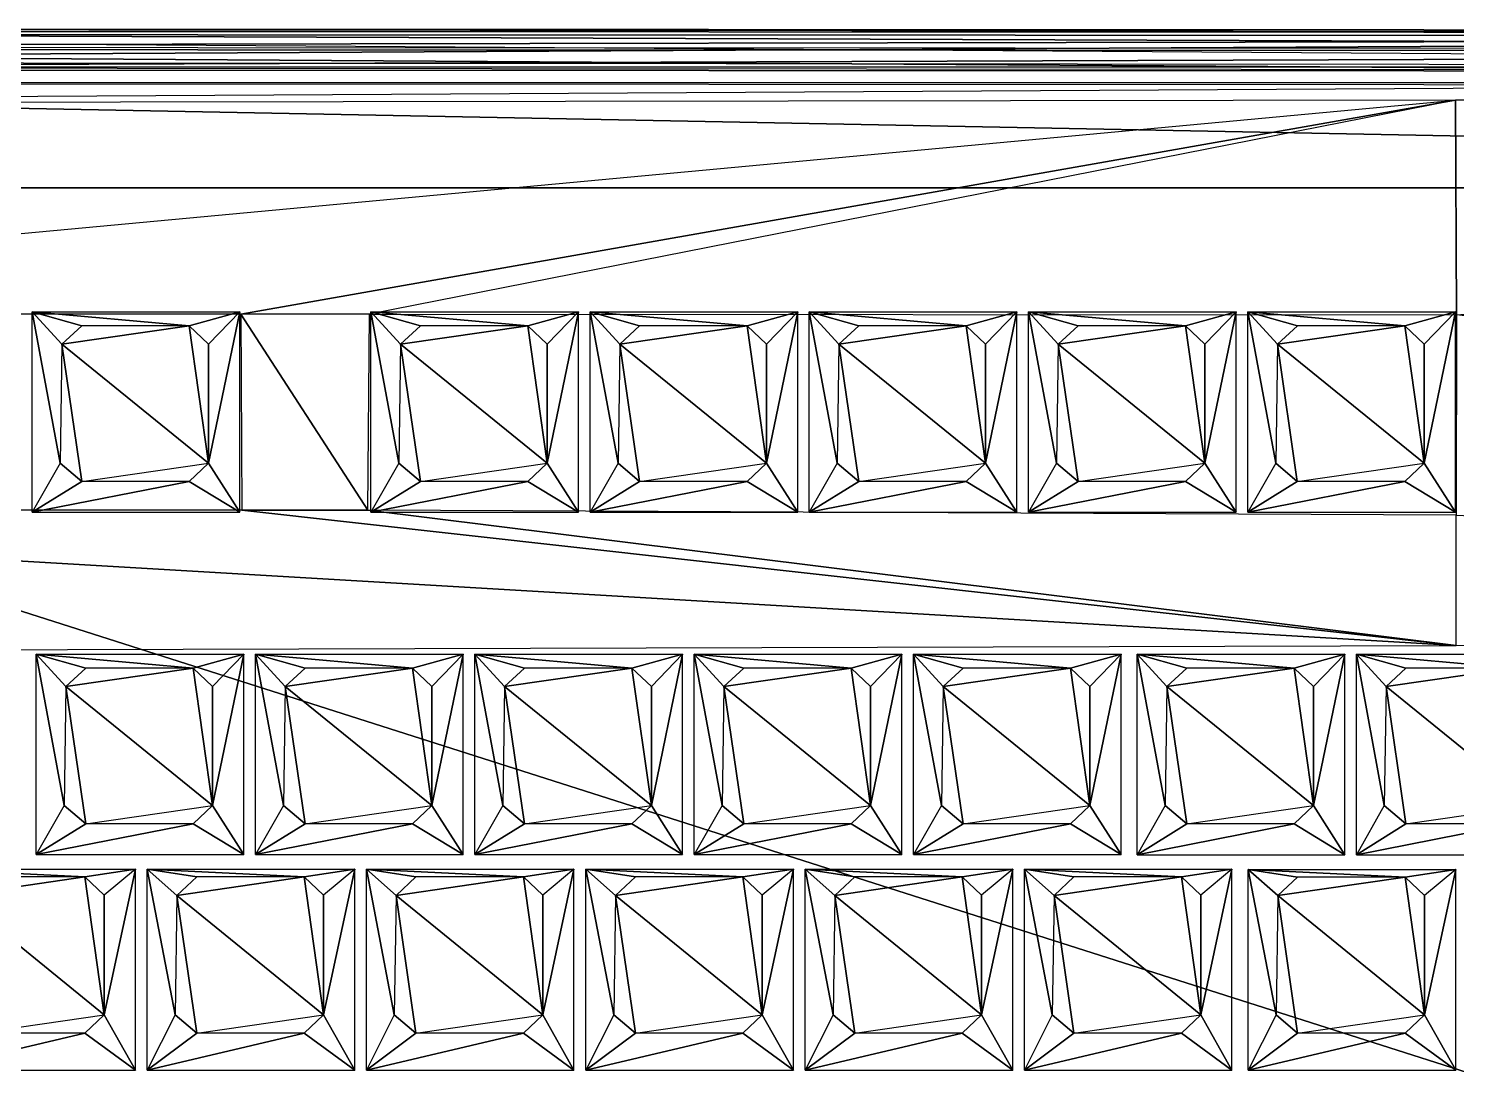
# Model space of a CAD drawing. Header units: metres. Extents: x -32 to 229, y -58 to 33.
# Drawn here: x 35.3 to 100.3, y -15.3 to 32.6 of the extents above; entities that cross this region are included whole.
import ezdxf

# ---------------------------------------------------------------- set-up
doc = ezdxf.new("R2010")
doc.units = ezdxf.units.M

msp = doc.modelspace()

# ---------------------------------------------------------------- linework, layer by layer
at = {"color": 4, "linetype": 'CONTINUOUS'}
for points in [[(229.02, 32.4654, 1.96646), (-31.4598, 32.5803, 1.98262), (-28.9315, 31.0822, 1.77477)], [(-31.4598, 32.5803, 1.98262), (-31.4598, 32.4758, 0.21631), (229.02, 32.3609, 0.20015)], [(229.02, 32.4654, 1.96646), (-31.4598, 32.5803, 1.98262), (229.02, 32.3609, 0.20015)], [(-31.4598, 32.4758, 0.21631), (-31.4598, 31.6458, -1.16908), (229.02, 31.5309, -1.18523)], [(229.02, 32.3609, 0.20015), (-31.4598, 32.4758, 0.21631), (229.02, 31.5309, -1.18523)], [(-31.4598, 31.7351, 4.75323), (-31.4598, 32.3282, 3.16015), (229.02, 32.2132, 3.144)], [(-28.9315, 30.8302, 2.95215), (-31.4598, 32.3282, 3.16015), (226.938, 30.5942, 2.936)], [(229.02, 32.2132, 3.144), (-31.4598, 32.3282, 3.16015), (226.938, 30.5942, 2.936)], [(229.02, 31.6202, 4.73708), (-31.4598, 31.7351, 4.75323), (229.02, 32.2132, 3.144)], [(229.02, 32.4654, 1.96646), (-28.9315, 31.0822, 1.77477), (226.938, 30.8462, 1.75862)], [(229.02, 31.6202, 4.73708), (-31.4598, 31.7351, 4.75323), (-31.4598, 30.7114, 5.72292)], [(-31.4598, 31.6458, -1.16908), (-31.4598, 30.0905, -2.13877), (229.02, 29.9755, -2.15492)], [(229.02, 31.5309, -1.18523), (-31.4598, 31.6458, -1.16908), (229.02, 29.9755, -2.15492)], [(229.02, 31.6202, 4.73708), (-31.4598, 30.7114, 5.72292), (229.02, 30.5965, 5.70677)], [(229.02, 30.5965, 5.70677), (-31.4598, 30.7114, 5.72292), (-31.4597, 29.1252, 6.48477)], [(229.02, 30.5965, 5.70677), (100.225, 29.3271, 6.47662), (-31.4597, 29.1252, 6.48477)], [(-28.9315, 30.8302, 2.95215), (-28.9315, 31.0822, 1.77477), (226.938, 30.8462, 1.75862)], [(226.938, 30.5942, 2.936), (-28.9315, 30.8302, 2.95215), (226.938, 30.8462, 1.75862)], [(229.021, 29.426, 6.46862), (229.02, 30.5965, 5.70677), (100.225, 29.3271, 6.47662)], [(223.066, 30.1072, -1.95338), (-25.4689, 30.1072, -1.95338), (223.066, 25.3257, -11.8111)], [(223.066, 25.3257, -11.8111), (-25.4689, 30.1072, -1.95338), (-25.4689, 25.3257, -11.8111)], [(100.225, 29.3271, 6.47662), (-31.4597, 29.1252, 6.48477), (-4.58508, 19.5854, 5.57077)], [(100.225, 29.3271, 6.47662), (44.9371, 19.5854, 5.57077), (-4.58508, 19.5854, 5.57077)], [(100.225, 29.3271, 6.47662), (50.7946, 19.5854, 5.57077), (44.9371, 19.5854, 5.57077)], [(100.225, 29.3271, 6.47662), (50.7946, 19.5854, 5.57077), (100.281, 19.5485, 5.404)], [(229.021, 29.426, 6.46862), (100.225, 29.3271, 6.47662), (100.281, 19.5485, 5.404)], [(223.066, 25.3257, -11.8111), (-25.4689, 25.3257, -11.8111), (223.066, -53.9355, -11.8111)], [(223.066, -53.9355, -11.8111), (-25.4689, 25.3257, -11.8111), (-25.4689, -53.9355, -11.8111)], [(35.4403, 19.6862, 4.05169), (36.7114, 12.8022, 7.63523), (35.4403, 10.5665, 3.41431)], [(44.892, 19.6862, 4.05169), (42.5866, 19.0558, 8.07246), (35.4403, 19.6862, 4.05169)], [(36.7906, 18.2203, 8.014), (36.7114, 12.8022, 7.63523), (35.4403, 19.6862, 4.05169)], [(42.5866, 19.0558, 8.07246), (37.6966, 19.0558, 8.07246), (35.4403, 19.6862, 4.05169)], [(42.5866, 19.0558, 8.07246), (36.7906, 18.2203, 8.014), (35.4403, 19.6862, 4.05169)], [(37.6966, 19.0558, 8.07246), (36.7906, 18.2203, 8.014), (35.4403, 19.6862, 4.05169)], [(42.5866, 19.0558, 8.07246), (43.468, 12.8022, 7.63523), (44.892, 19.6862, 4.05169)], [(43.468, 18.2222, 8.01415), (42.5866, 19.0558, 8.07246), (44.892, 19.6862, 4.05169)], [(44.892, 19.6862, 4.05169), (43.468, 12.8022, 7.63523), (44.892, 10.5665, 3.41431)], [(43.468, 18.2222, 8.01415), (43.468, 12.8022, 7.63523), (44.892, 19.6862, 4.05169)], [(50.7946, 19.5854, 5.57077), (44.9371, 19.5854, 5.57077), (50.7146, 10.6702, 4.40415)], [(50.7146, 10.6702, 4.40415), (44.9371, 19.5854, 5.57077), (44.9792, 10.6702, 4.40415)], [(50.8525, 19.6862, 4.05169), (52.1235, 12.8022, 7.63523), (50.8525, 10.5665, 3.41431)], [(60.3042, 19.6862, 4.05169), (57.9988, 19.0558, 8.07246), (50.8525, 19.6862, 4.05169)], [(52.2028, 18.2203, 8.014), (52.1235, 12.8022, 7.63523), (50.8525, 19.6862, 4.05169)], [(57.9988, 19.0558, 8.07246), (53.1088, 19.0558, 8.07246), (50.8525, 19.6862, 4.05169)], [(57.9988, 19.0558, 8.07246), (52.2028, 18.2203, 8.014), (50.8525, 19.6862, 4.05169)], [(53.1088, 19.0558, 8.07246), (52.2028, 18.2203, 8.014), (50.8525, 19.6862, 4.05169)], [(57.9988, 19.0558, 8.07246), (58.8802, 12.8022, 7.63523), (60.3042, 19.6862, 4.05169)], [(58.8802, 18.2222, 8.01415), (57.9988, 19.0558, 8.07246), (60.3042, 19.6862, 4.05169)], [(60.3042, 19.6862, 4.05169), (58.8802, 12.8022, 7.63523), (60.3042, 10.5665, 3.41431)], [(58.8802, 18.2222, 8.01415), (58.8802, 12.8022, 7.63523), (60.3042, 19.6862, 4.05169)], [(60.8322, 19.6862, 4.05169), (62.1032, 12.8022, 7.63523), (60.8322, 10.5665, 3.41431)], [(70.2838, 19.6862, 4.05169), (67.9785, 19.0558, 8.07246), (60.8322, 19.6862, 4.05169)], [(62.1825, 18.2203, 8.014), (62.1032, 12.8022, 7.63523), (60.8322, 19.6862, 4.05169)], [(67.9785, 19.0558, 8.07246), (63.0885, 19.0558, 8.07246), (60.8322, 19.6862, 4.05169)], [(67.9785, 19.0558, 8.07246), (62.1825, 18.2203, 8.014), (60.8322, 19.6862, 4.05169)], [(63.0885, 19.0558, 8.07246), (62.1825, 18.2203, 8.014), (60.8322, 19.6862, 4.05169)], [(67.9785, 19.0558, 8.07246), (68.8598, 12.8022, 7.63523), (70.2838, 19.6862, 4.05169)], [(68.8598, 18.2222, 8.01415), (67.9785, 19.0558, 8.07246), (70.2838, 19.6862, 4.05169)], [(70.2838, 19.6862, 4.05169), (68.8598, 12.8022, 7.63523), (70.2838, 10.5665, 3.41431)], [(68.8598, 18.2222, 8.01415), (68.8598, 12.8022, 7.63523), (70.2838, 19.6862, 4.05169)], [(73.0683, 19.0558, 8.07246), (72.1623, 18.2203, 8.014), (70.812, 19.6862, 4.05169)], [(77.9583, 19.0558, 8.07246), (72.1623, 18.2203, 8.014), (70.812, 19.6862, 4.05169)], [(72.1623, 18.2203, 8.014), (72.0831, 12.8022, 7.63523), (70.812, 19.6862, 4.05169)], [(77.9583, 19.0558, 8.07246), (73.0683, 19.0558, 8.07246), (70.812, 19.6862, 4.05169)], [(80.2637, 19.6862, 4.05169), (77.9583, 19.0558, 8.07246), (70.812, 19.6862, 4.05169)], [(70.812, 19.6862, 4.05169), (72.0831, 12.8022, 7.63523), (70.812, 10.5665, 3.41431)], [(78.8397, 18.2222, 8.01415), (77.9583, 19.0558, 8.07246), (80.2637, 19.6862, 4.05169)], [(77.9583, 19.0558, 8.07246), (78.8397, 12.8022, 7.63523), (80.2637, 19.6862, 4.05169)], [(78.8397, 18.2222, 8.01415), (78.8397, 12.8022, 7.63523), (80.2637, 19.6862, 4.05169)], [(80.2637, 19.6862, 4.05169), (78.8397, 12.8022, 7.63523), (80.2637, 10.5665, 3.41431)], [(80.792, 19.6862, 4.05169), (82.0631, 12.8022, 7.63523), (80.792, 10.5665, 3.41431)], [(90.2437, 19.6862, 4.05169), (87.9383, 19.0558, 8.07246), (80.792, 19.6862, 4.05169)], [(82.1423, 18.2203, 8.014), (82.0631, 12.8022, 7.63523), (80.792, 19.6862, 4.05169)], [(87.9383, 19.0558, 8.07246), (83.0483, 19.0558, 8.07246), (80.792, 19.6862, 4.05169)], [(87.9383, 19.0558, 8.07246), (82.1423, 18.2203, 8.014), (80.792, 19.6862, 4.05169)], [(83.0483, 19.0558, 8.07246), (82.1423, 18.2203, 8.014), (80.792, 19.6862, 4.05169)], [(87.9383, 19.0558, 8.07246), (88.8197, 12.8022, 7.63523), (90.2437, 19.6862, 4.05169)], [(88.8197, 18.2222, 8.01415), (87.9383, 19.0558, 8.07246), (90.2437, 19.6862, 4.05169)], [(90.2437, 19.6862, 4.05169), (88.8197, 12.8022, 7.63523), (90.2437, 10.5665, 3.41431)], [(88.8197, 18.2222, 8.01415), (88.8197, 12.8022, 7.63523), (90.2437, 19.6862, 4.05169)], [(93.028, 19.0558, 8.07246), (92.122, 18.2203, 8.014), (90.7717, 19.6862, 4.05169)], [(97.918, 19.0558, 8.07246), (92.122, 18.2203, 8.014), (90.7717, 19.6862, 4.05169)], [(92.122, 18.2203, 8.014), (92.0428, 12.8022, 7.63523), (90.7717, 19.6862, 4.05169)], [(97.918, 19.0558, 8.07246), (93.028, 19.0558, 8.07246), (90.7717, 19.6862, 4.05169)], [(100.223, 19.6862, 4.05169), (97.918, 19.0558, 8.07246), (90.7717, 19.6862, 4.05169)], [(90.7717, 19.6862, 4.05169), (92.0428, 12.8022, 7.63523), (90.7717, 10.5665, 3.41431)], [(98.7994, 18.2222, 8.01415), (97.918, 19.0558, 8.07246), (100.223, 19.6862, 4.05169)], [(97.918, 19.0558, 8.07246), (98.7994, 12.8022, 7.63523), (100.223, 19.6862, 4.05169)], [(98.7994, 18.2222, 8.01415), (98.7994, 12.8022, 7.63523), (100.223, 19.6862, 4.05169)], [(100.223, 19.6862, 4.05169), (98.7994, 12.8022, 7.63523), (100.223, 10.5665, 3.41431)], [(100.281, 19.5485, 5.404), (100.26, 10.4297, 4.89123), (229.026, 4.45523, 3.95677)], [(42.5866, 19.0558, 8.07246), (36.7906, 18.2203, 8.014), (43.468, 12.8022, 7.63523)], [(42.5866, 19.0558, 8.07246), (37.6966, 19.0558, 8.07246), (36.7906, 18.2203, 8.014)], [(43.468, 18.2222, 8.01415), (42.5866, 19.0558, 8.07246), (43.468, 12.8022, 7.63523)], [(57.9988, 19.0558, 8.07246), (52.2028, 18.2203, 8.014), (58.8802, 12.8022, 7.63523)], [(57.9988, 19.0558, 8.07246), (53.1088, 19.0558, 8.07246), (52.2028, 18.2203, 8.014)], [(58.8802, 18.2222, 8.01415), (57.9988, 19.0558, 8.07246), (58.8802, 12.8022, 7.63523)], [(67.9785, 19.0558, 8.07246), (62.1825, 18.2203, 8.014), (68.8598, 12.8022, 7.63523)], [(67.9785, 19.0558, 8.07246), (63.0885, 19.0558, 8.07246), (62.1825, 18.2203, 8.014)], [(68.8598, 18.2222, 8.01415), (67.9785, 19.0558, 8.07246), (68.8598, 12.8022, 7.63523)], [(77.9583, 19.0558, 8.07246), (73.0683, 19.0558, 8.07246), (72.1623, 18.2203, 8.014)], [(77.9583, 19.0558, 8.07246), (72.1623, 18.2203, 8.014), (78.8397, 12.8022, 7.63523)], [(78.8397, 18.2222, 8.01415), (77.9583, 19.0558, 8.07246), (78.8397, 12.8022, 7.63523)], [(87.9383, 19.0558, 8.07246), (82.1423, 18.2203, 8.014), (88.8197, 12.8022, 7.63523)], [(87.9383, 19.0558, 8.07246), (83.0483, 19.0558, 8.07246), (82.1423, 18.2203, 8.014)], [(88.8197, 18.2222, 8.01415), (87.9383, 19.0558, 8.07246), (88.8197, 12.8022, 7.63523)], [(97.918, 19.0558, 8.07246), (93.028, 19.0558, 8.07246), (92.122, 18.2203, 8.014)], [(97.918, 19.0558, 8.07246), (92.122, 18.2203, 8.014), (98.7994, 12.8022, 7.63523)], [(98.7994, 18.2222, 8.01415), (97.918, 19.0558, 8.07246), (98.7994, 12.8022, 7.63523)], [(36.7906, 18.2203, 8.014), (36.7114, 12.8022, 7.63523), (37.6965, 11.9685, 7.57677)], [(43.468, 12.8022, 7.63523), (36.7906, 18.2203, 8.014), (37.6965, 11.9685, 7.57677)], [(52.2028, 18.2203, 8.014), (52.1235, 12.8022, 7.63523), (53.1086, 11.9685, 7.57677)], [(58.8802, 12.8022, 7.63523), (52.2028, 18.2203, 8.014), (53.1086, 11.9685, 7.57677)], [(62.1825, 18.2203, 8.014), (62.1032, 12.8022, 7.63523), (63.0883, 11.9685, 7.57677)], [(68.8598, 12.8022, 7.63523), (62.1825, 18.2203, 8.014), (63.0883, 11.9685, 7.57677)], [(72.1623, 18.2203, 8.014), (72.0831, 12.8022, 7.63523), (73.0682, 11.9685, 7.57677)], [(78.8397, 12.8022, 7.63523), (72.1623, 18.2203, 8.014), (73.0682, 11.9685, 7.57677)], [(82.1423, 18.2203, 8.014), (82.0631, 12.8022, 7.63523), (83.0482, 11.9685, 7.57677)], [(88.8197, 12.8022, 7.63523), (82.1423, 18.2203, 8.014), (83.0482, 11.9685, 7.57677)], [(92.122, 18.2203, 8.014), (92.0428, 12.8022, 7.63523), (93.0278, 11.9685, 7.57677)], [(98.7994, 12.8022, 7.63523), (92.122, 18.2203, 8.014), (93.0278, 11.9685, 7.57677)], [(37.6965, 11.9685, 7.57677), (36.7114, 12.8022, 7.63523), (35.4403, 10.5665, 3.41431)], [(43.468, 12.8022, 7.63523), (42.5866, 11.9685, 7.57677), (37.6965, 11.9685, 7.57677)], [(43.468, 12.8022, 7.63523), (42.5866, 11.9685, 7.57677), (44.892, 10.5665, 3.41431)], [(53.1086, 11.9685, 7.57677), (52.1235, 12.8022, 7.63523), (50.8525, 10.5665, 3.41431)], [(58.8802, 12.8022, 7.63523), (57.9988, 11.9685, 7.57677), (53.1086, 11.9685, 7.57677)], [(58.8802, 12.8022, 7.63523), (57.9988, 11.9685, 7.57677), (60.3042, 10.5665, 3.41431)], [(63.0883, 11.9685, 7.57677), (62.1032, 12.8022, 7.63523), (60.8322, 10.5665, 3.41431)], [(68.8598, 12.8022, 7.63523), (67.9785, 11.9685, 7.57677), (63.0883, 11.9685, 7.57677)], [(68.8598, 12.8022, 7.63523), (67.9785, 11.9685, 7.57677), (70.2838, 10.5665, 3.41431)], [(73.0682, 11.9685, 7.57677), (72.0831, 12.8022, 7.63523), (70.812, 10.5665, 3.41431)], [(78.8397, 12.8022, 7.63523), (77.9583, 11.9685, 7.57677), (73.0682, 11.9685, 7.57677)], [(78.8397, 12.8022, 7.63523), (77.9583, 11.9685, 7.57677), (80.2637, 10.5665, 3.41431)], [(83.0482, 11.9685, 7.57677), (82.0631, 12.8022, 7.63523), (80.792, 10.5665, 3.41431)], [(88.8197, 12.8022, 7.63523), (87.9383, 11.9685, 7.57677), (83.0482, 11.9685, 7.57677)], [(88.8197, 12.8022, 7.63523), (87.9383, 11.9685, 7.57677), (90.2437, 10.5665, 3.41431)], [(93.0278, 11.9685, 7.57677), (92.0428, 12.8022, 7.63523), (90.7717, 10.5665, 3.41431)], [(98.7994, 12.8022, 7.63523), (97.918, 11.9685, 7.57677), (93.0278, 11.9685, 7.57677)], [(98.7994, 12.8022, 7.63523), (97.918, 11.9685, 7.57677), (100.223, 10.5665, 3.41431)], [(44.892, 10.5665, 3.41431), (42.5866, 11.9685, 7.57677), (35.4403, 10.5665, 3.41431)], [(42.5866, 11.9685, 7.57677), (37.6965, 11.9685, 7.57677), (35.4403, 10.5665, 3.41431)], [(60.3042, 10.5665, 3.41431), (57.9988, 11.9685, 7.57677), (50.8525, 10.5665, 3.41431)], [(57.9988, 11.9685, 7.57677), (53.1086, 11.9685, 7.57677), (50.8525, 10.5665, 3.41431)], [(70.2838, 10.5665, 3.41431), (67.9785, 11.9685, 7.57677), (60.8322, 10.5665, 3.41431)], [(67.9785, 11.9685, 7.57677), (63.0883, 11.9685, 7.57677), (60.8322, 10.5665, 3.41431)], [(77.9583, 11.9685, 7.57677), (73.0682, 11.9685, 7.57677), (70.812, 10.5665, 3.41431)], [(80.2637, 10.5665, 3.41431), (77.9583, 11.9685, 7.57677), (70.812, 10.5665, 3.41431)], [(90.2437, 10.5665, 3.41431), (87.9383, 11.9685, 7.57677), (80.792, 10.5665, 3.41431)], [(87.9383, 11.9685, 7.57677), (83.0482, 11.9685, 7.57677), (80.792, 10.5665, 3.41431)], [(97.918, 11.9685, 7.57677), (93.0278, 11.9685, 7.57677), (90.7717, 10.5665, 3.41431)], [(100.223, 10.5665, 3.41431), (97.918, 11.9685, 7.57677), (90.7717, 10.5665, 3.41431)], [(100.261, 4.49831, 3.96277), (-4.48723, 10.6702, 4.40415), (-31.4598, 4.12569, 3.96877)], [(44.9792, 10.6702, 4.40415), (-4.48723, 10.6702, 4.40415), (100.261, 4.49831, 3.96277)], [(50.7146, 10.6702, 4.40415), (44.9792, 10.6702, 4.40415), (100.261, 4.49831, 3.96277)], [(100.26, 10.4297, 4.89123), (50.7146, 10.6702, 4.40415), (100.261, 4.49831, 3.96277)], [(100.261, 4.49831, 3.96277), (100.26, 10.4297, 4.89123), (229.026, 4.45523, 3.95677)], [(35.6185, 4.10846, 1.87877), (36.8895, -2.77538, 5.46169), (35.6185, -5.01092, 1.24123)], [(45.0702, 4.10846, 1.87877), (42.7648, 3.47831, 5.89923), (35.6185, 4.10846, 1.87877)], [(36.9688, 2.64262, 5.84077), (36.8895, -2.77538, 5.46169), (35.6185, 4.10846, 1.87877)], [(42.7648, 3.47831, 5.89923), (37.8748, 3.47831, 5.89923), (35.6185, 4.10846, 1.87877)], [(42.7648, 3.47831, 5.89923), (36.9688, 2.64262, 5.84077), (35.6185, 4.10846, 1.87877)], [(37.8748, 3.47831, 5.89923), (36.9688, 2.64262, 5.84077), (35.6185, 4.10846, 1.87877)], [(42.7648, 3.47831, 5.89923), (43.6462, -2.77538, 5.46169), (45.0702, 4.10846, 1.87877)], [(43.6462, 2.64446, 5.84077), (42.7648, 3.47831, 5.89923), (45.0702, 4.10846, 1.87877)], [(45.0702, 4.10846, 1.87877), (43.6462, -2.77538, 5.46169), (45.0702, -5.01092, 1.24123)], [(43.6462, 2.64446, 5.84077), (43.6462, -2.77538, 5.46169), (45.0702, 4.10846, 1.87877)], [(47.8546, 3.47831, 5.89923), (46.9486, 2.64262, 5.84077), (45.5983, 4.10846, 1.87877)], [(52.7446, 3.47831, 5.89923), (46.9486, 2.64262, 5.84077), (45.5983, 4.10846, 1.87877)], [(46.9486, 2.64262, 5.84077), (46.8694, -2.77538, 5.46169), (45.5983, 4.10846, 1.87877)], [(52.7446, 3.47831, 5.89923), (47.8546, 3.47831, 5.89923), (45.5983, 4.10846, 1.87877)], [(55.05, 4.10846, 1.87877), (52.7446, 3.47831, 5.89923), (45.5983, 4.10846, 1.87877)], [(45.5983, 4.10846, 1.87877), (46.8694, -2.77538, 5.46169), (45.5983, -5.01092, 1.24123)], [(53.626, 2.64446, 5.84077), (52.7446, 3.47831, 5.89923), (55.05, 4.10846, 1.87877)], [(52.7446, 3.47831, 5.89923), (53.626, -2.77538, 5.46169), (55.05, 4.10846, 1.87877)], [(53.626, 2.64446, 5.84077), (53.626, -2.77538, 5.46169), (55.05, 4.10846, 1.87877)], [(55.05, 4.10846, 1.87877), (53.626, -2.77538, 5.46169), (55.05, -5.01092, 1.24123)], [(55.5923, 4.10846, 1.87877), (56.8634, -2.77538, 5.46169), (55.5923, -5.01092, 1.24123)], [(65.044, 4.10846, 1.87877), (62.7386, 3.47831, 5.89923), (55.5923, 4.10846, 1.87877)], [(56.9426, 2.64262, 5.84077), (56.8634, -2.77538, 5.46169), (55.5923, 4.10846, 1.87877)], [(62.7386, 3.47831, 5.89923), (57.8486, 3.47831, 5.89923), (55.5923, 4.10846, 1.87877)], [(62.7386, 3.47831, 5.89923), (56.9426, 2.64262, 5.84077), (55.5923, 4.10846, 1.87877)], [(57.8486, 3.47831, 5.89923), (56.9426, 2.64262, 5.84077), (55.5923, 4.10846, 1.87877)], [(62.7386, 3.47831, 5.89923), (63.62, -2.77538, 5.46169), (65.044, 4.10846, 1.87877)], [(63.62, 2.64446, 5.84077), (62.7386, 3.47831, 5.89923), (65.044, 4.10846, 1.87877)], [(65.044, 4.10846, 1.87877), (63.62, -2.77538, 5.46169), (65.044, -5.01092, 1.24123)], [(63.62, 2.64446, 5.84077), (63.62, -2.77538, 5.46169), (65.044, 4.10846, 1.87877)], [(67.8283, 3.47831, 5.89923), (66.9223, 2.64262, 5.84077), (65.572, 4.10846, 1.87877)], [(72.7183, 3.47831, 5.89923), (66.9223, 2.64262, 5.84077), (65.572, 4.10846, 1.87877)], [(66.9223, 2.64262, 5.84077), (66.8431, -2.77538, 5.46169), (65.572, 4.10846, 1.87877)], [(72.7183, 3.47831, 5.89923), (67.8283, 3.47831, 5.89923), (65.572, 4.10846, 1.87877)], [(75.0237, 4.10846, 1.87877), (72.7183, 3.47831, 5.89923), (65.572, 4.10846, 1.87877)], [(65.572, 4.10846, 1.87877), (66.8431, -2.77538, 5.46169), (65.572, -5.01092, 1.24123)], [(73.5997, 2.64446, 5.84077), (72.7183, 3.47831, 5.89923), (75.0237, 4.10846, 1.87877)], [(72.7183, 3.47831, 5.89923), (73.5997, -2.77538, 5.46169), (75.0237, 4.10846, 1.87877)], [(73.5997, 2.64446, 5.84077), (73.5997, -2.77538, 5.46169), (75.0237, 4.10846, 1.87877)], [(75.0237, 4.10846, 1.87877), (73.5997, -2.77538, 5.46169), (75.0237, -5.01092, 1.24123)], [(75.5518, 4.10846, 1.87877), (76.8229, -2.77538, 5.46169), (75.5518, -5.01092, 1.24123)], [(85.0035, 4.10846, 1.87877), (82.6982, 3.47831, 5.89923), (75.5518, 4.10846, 1.87877)], [(76.9022, 2.64262, 5.84077), (76.8229, -2.77538, 5.46169), (75.5518, 4.10846, 1.87877)], [(82.6982, 3.47831, 5.89923), (77.8082, 3.47831, 5.89923), (75.5518, 4.10846, 1.87877)], [(82.6982, 3.47831, 5.89923), (76.9022, 2.64262, 5.84077), (75.5518, 4.10846, 1.87877)], [(77.8082, 3.47831, 5.89923), (76.9022, 2.64262, 5.84077), (75.5518, 4.10846, 1.87877)], [(82.6982, 3.47831, 5.89923), (83.5795, -2.77538, 5.46169), (85.0035, 4.10846, 1.87877)], [(83.5795, 2.64446, 5.84077), (82.6982, 3.47831, 5.89923), (85.0035, 4.10846, 1.87877)], [(85.0035, 4.10846, 1.87877), (83.5795, -2.77538, 5.46169), (85.0035, -5.01092, 1.24123)], [(83.5795, 2.64446, 5.84077), (83.5795, -2.77538, 5.46169), (85.0035, 4.10846, 1.87877)], [(87.9935, 3.47431, 5.89877), (87.0875, 2.63862, 5.84031), (85.7372, 4.10446, 1.87862)], [(92.8835, 3.47431, 5.89877), (87.0875, 2.63862, 5.84031), (85.7372, 4.10446, 1.87862)], [(87.0875, 2.63862, 5.84031), (87.0083, -2.77938, 5.46154), (85.7372, 4.10446, 1.87862)], [(92.8835, 3.47431, 5.89877), (87.9935, 3.47431, 5.89877), (85.7372, 4.10446, 1.87862)], [(95.1889, 4.10446, 1.87862), (92.8835, 3.47431, 5.89877), (85.7372, 4.10446, 1.87862)], [(85.7372, 4.10446, 1.87862), (87.0083, -2.77938, 5.46154), (85.7372, -5.01477, 1.24123)], [(93.7649, 2.64046, 5.84046), (92.8835, 3.47431, 5.89877), (95.1889, 4.10446, 1.87862)], [(92.8835, 3.47431, 5.89877), (93.7649, -2.77938, 5.46154), (95.1889, 4.10446, 1.87862)], [(93.7649, 2.64046, 5.84046), (93.7649, -2.77938, 5.46154), (95.1889, 4.10446, 1.87862)], [(95.1889, 4.10446, 1.87862), (93.7649, -2.77938, 5.46154), (95.1889, -5.01477, 1.24123)], [(95.7169, 4.10446, 1.87862), (96.988, -2.77938, 5.46154), (95.7169, -5.01477, 1.24123)], [(105.169, 4.10446, 1.87862), (102.863, 3.47431, 5.89877), (95.7169, 4.10446, 1.87862)], [(97.0672, 2.63862, 5.84031), (96.988, -2.77938, 5.46154), (95.7169, 4.10446, 1.87862)], [(102.863, 3.47431, 5.89877), (97.9732, 3.47431, 5.89877), (95.7169, 4.10446, 1.87862)], [(102.863, 3.47431, 5.89877), (97.0672, 2.63862, 5.84031), (95.7169, 4.10446, 1.87862)], [(97.9732, 3.47431, 5.89877), (97.0672, 2.63862, 5.84031), (95.7169, 4.10446, 1.87862)], [(42.7648, 3.47831, 5.89923), (36.9688, 2.64262, 5.84077), (43.6462, -2.77538, 5.46169)], [(42.7648, 3.47831, 5.89923), (37.8748, 3.47831, 5.89923), (36.9688, 2.64262, 5.84077)], [(43.6462, 2.64446, 5.84077), (42.7648, 3.47831, 5.89923), (43.6462, -2.77538, 5.46169)], [(52.7446, 3.47831, 5.89923), (47.8546, 3.47831, 5.89923), (46.9486, 2.64262, 5.84077)], [(52.7446, 3.47831, 5.89923), (46.9486, 2.64262, 5.84077), (53.626, -2.77538, 5.46169)], [(53.626, 2.64446, 5.84077), (52.7446, 3.47831, 5.89923), (53.626, -2.77538, 5.46169)], [(62.7386, 3.47831, 5.89923), (56.9426, 2.64262, 5.84077), (63.62, -2.77538, 5.46169)], [(62.7386, 3.47831, 5.89923), (57.8486, 3.47831, 5.89923), (56.9426, 2.64262, 5.84077)], [(63.62, 2.64446, 5.84077), (62.7386, 3.47831, 5.89923), (63.62, -2.77538, 5.46169)], [(72.7183, 3.47831, 5.89923), (67.8283, 3.47831, 5.89923), (66.9223, 2.64262, 5.84077)], [(72.7183, 3.47831, 5.89923), (66.9223, 2.64262, 5.84077), (73.5997, -2.77538, 5.46169)], [(73.5997, 2.64446, 5.84077), (72.7183, 3.47831, 5.89923), (73.5997, -2.77538, 5.46169)], [(82.6982, 3.47831, 5.89923), (76.9022, 2.64262, 5.84077), (83.5795, -2.77538, 5.46169)], [(82.6982, 3.47831, 5.89923), (77.8082, 3.47831, 5.89923), (76.9022, 2.64262, 5.84077)], [(83.5795, 2.64446, 5.84077), (82.6982, 3.47831, 5.89923), (83.5795, -2.77538, 5.46169)], [(92.8835, 3.47431, 5.89877), (87.9935, 3.47431, 5.89877), (87.0875, 2.63862, 5.84031)], [(92.8835, 3.47431, 5.89877), (87.0875, 2.63862, 5.84031), (93.7649, -2.77938, 5.46154)], [(93.7649, 2.64046, 5.84046), (92.8835, 3.47431, 5.89877), (93.7649, -2.77938, 5.46154)], [(102.863, 3.47431, 5.89877), (97.0672, 2.63862, 5.84031), (103.745, -2.77938, 5.46154)], [(102.863, 3.47431, 5.89877), (97.9732, 3.47431, 5.89877), (97.0672, 2.63862, 5.84031)], [(36.9688, 2.64262, 5.84077), (36.8895, -2.77538, 5.46169), (37.8746, -3.60892, 5.40354)], [(43.6462, -2.77538, 5.46169), (36.9688, 2.64262, 5.84077), (37.8746, -3.60892, 5.40354)], [(46.9486, 2.64262, 5.84077), (46.8694, -2.77538, 5.46169), (47.8545, -3.60892, 5.40354)], [(53.626, -2.77538, 5.46169), (46.9486, 2.64262, 5.84077), (47.8545, -3.60892, 5.40354)], [(56.9426, 2.64262, 5.84077), (56.8634, -2.77538, 5.46169), (57.8485, -3.60892, 5.40354)], [(63.62, -2.77538, 5.46169), (56.9426, 2.64262, 5.84077), (57.8485, -3.60892, 5.40354)], [(66.9223, 2.64262, 5.84077), (66.8431, -2.77538, 5.46169), (67.8282, -3.60892, 5.40354)], [(73.5997, -2.77538, 5.46169), (66.9223, 2.64262, 5.84077), (67.8282, -3.60892, 5.40354)], [(76.9022, 2.64262, 5.84077), (76.8229, -2.77538, 5.46169), (77.808, -3.60892, 5.40354)], [(83.5795, -2.77538, 5.46169), (76.9022, 2.64262, 5.84077), (77.808, -3.60892, 5.40354)], [(87.0875, 2.63862, 5.84031), (87.0083, -2.77938, 5.46154), (87.9934, -3.61292, 5.40323)], [(93.7649, -2.77938, 5.46154), (87.0875, 2.63862, 5.84031), (87.9934, -3.61292, 5.40323)], [(97.0672, 2.63862, 5.84031), (96.988, -2.77938, 5.46154), (97.9731, -3.61292, 5.40323)], [(103.745, -2.77938, 5.46154), (97.0672, 2.63862, 5.84031), (97.9731, -3.61292, 5.40323)], [(37.8746, -3.60892, 5.40354), (36.8895, -2.77538, 5.46169), (35.6185, -5.01092, 1.24123)], [(43.6462, -2.77538, 5.46169), (42.7648, -3.60892, 5.40354), (37.8746, -3.60892, 5.40354)], [(43.6462, -2.77538, 5.46169), (42.7648, -3.60892, 5.40354), (45.0702, -5.01092, 1.24123)], [(47.8545, -3.60892, 5.40354), (46.8694, -2.77538, 5.46169), (45.5983, -5.01092, 1.24123)], [(53.626, -2.77538, 5.46169), (52.7446, -3.60892, 5.40354), (47.8545, -3.60892, 5.40354)], [(53.626, -2.77538, 5.46169), (52.7446, -3.60892, 5.40354), (55.05, -5.01092, 1.24123)], [(57.8485, -3.60892, 5.40354), (56.8634, -2.77538, 5.46169), (55.5923, -5.01092, 1.24123)], [(63.62, -2.77538, 5.46169), (62.7386, -3.60892, 5.40354), (57.8485, -3.60892, 5.40354)], [(63.62, -2.77538, 5.46169), (62.7386, -3.60892, 5.40354), (65.044, -5.01092, 1.24123)], [(67.8282, -3.60892, 5.40354), (66.8431, -2.77538, 5.46169), (65.572, -5.01092, 1.24123)], [(73.5997, -2.77538, 5.46169), (72.7183, -3.60892, 5.40354), (67.8282, -3.60892, 5.40354)], [(73.5997, -2.77538, 5.46169), (72.7183, -3.60892, 5.40354), (75.0237, -5.01092, 1.24123)], [(77.808, -3.60892, 5.40354), (76.8229, -2.77538, 5.46169), (75.5518, -5.01092, 1.24123)], [(83.5795, -2.77538, 5.46169), (82.6982, -3.60892, 5.40354), (77.808, -3.60892, 5.40354)], [(83.5795, -2.77538, 5.46169), (82.6982, -3.60892, 5.40354), (85.0035, -5.01092, 1.24123)], [(87.9934, -3.61292, 5.40323), (87.0083, -2.77938, 5.46154), (85.7372, -5.01477, 1.24123)], [(93.7649, -2.77938, 5.46154), (92.8835, -3.61292, 5.40323), (87.9934, -3.61292, 5.40323)], [(93.7649, -2.77938, 5.46154), (92.8835, -3.61292, 5.40323), (95.1889, -5.01477, 1.24123)], [(97.9731, -3.61292, 5.40323), (96.988, -2.77938, 5.46154), (95.7169, -5.01477, 1.24123)], [(103.745, -2.77938, 5.46154), (102.863, -3.61292, 5.40323), (97.9731, -3.61292, 5.40323)], [(45.0702, -5.01092, 1.24123), (42.7648, -3.60892, 5.40354), (35.6185, -5.01092, 1.24123)], [(42.7648, -3.60892, 5.40354), (37.8746, -3.60892, 5.40354), (35.6185, -5.01092, 1.24123)], [(52.7446, -3.60892, 5.40354), (47.8545, -3.60892, 5.40354), (45.5983, -5.01092, 1.24123)], [(55.05, -5.01092, 1.24123), (52.7446, -3.60892, 5.40354), (45.5983, -5.01092, 1.24123)], [(65.044, -5.01092, 1.24123), (62.7386, -3.60892, 5.40354), (55.5923, -5.01092, 1.24123)], [(62.7386, -3.60892, 5.40354), (57.8485, -3.60892, 5.40354), (55.5923, -5.01092, 1.24123)], [(72.7183, -3.60892, 5.40354), (67.8282, -3.60892, 5.40354), (65.572, -5.01092, 1.24123)], [(75.0237, -5.01092, 1.24123), (72.7183, -3.60892, 5.40354), (65.572, -5.01092, 1.24123)], [(85.0035, -5.01092, 1.24123), (82.6982, -3.60892, 5.40354), (75.5518, -5.01092, 1.24123)], [(82.6982, -3.60892, 5.40354), (77.808, -3.60892, 5.40354), (75.5518, -5.01092, 1.24123)], [(92.8835, -3.61292, 5.40323), (87.9934, -3.61292, 5.40323), (85.7372, -5.01477, 1.24123)], [(95.1889, -5.01477, 1.24123), (92.8835, -3.61292, 5.40323), (85.7372, -5.01477, 1.24123)], [(105.169, -5.01477, 1.24123), (102.863, -3.61292, 5.40323), (95.7169, -5.01477, 1.24123)], [(102.863, -3.61292, 5.40323), (97.9731, -3.61292, 5.40323), (95.7169, -5.01477, 1.24123)], [(40.1397, -5.68015, 0.06646), (37.8343, -6.02846, 4.12138), (30.688, -5.68015, 0.06646)], [(37.8343, -6.02846, 4.12138), (32.9443, -6.02846, 4.12138), (30.688, -5.68015, 0.06646)], [(37.8343, -6.02846, 4.12138), (32.0383, -6.86615, 4.12138), (30.688, -5.68015, 0.06646)], [(37.8343, -6.02846, 4.12138), (38.7157, -12.2974, 4.12138), (40.1397, -5.68015, 0.06646)], [(38.7157, -6.86431, 4.12138), (37.8343, -6.02846, 4.12138), (40.1397, -5.68015, 0.06646)], [(40.1397, -5.68015, 0.06646), (38.7157, -12.2974, 4.12138), (40.1397, -14.8225, 0.06646)], [(38.7157, -6.86431, 4.12138), (38.7157, -12.2974, 4.12138), (40.1397, -5.68015, 0.06646)], [(42.924, -6.02846, 4.12138), (42.018, -6.86615, 4.12138), (40.6677, -5.68015, 0.06646)], [(47.814, -6.02846, 4.12138), (42.018, -6.86615, 4.12138), (40.6677, -5.68015, 0.06646)], [(42.018, -6.86615, 4.12138), (41.9388, -12.2974, 4.12138), (40.6677, -5.68015, 0.06646)], [(47.814, -6.02846, 4.12138), (42.924, -6.02846, 4.12138), (40.6677, -5.68015, 0.06646)], [(50.1194, -5.68015, 0.06646), (47.814, -6.02846, 4.12138), (40.6677, -5.68015, 0.06646)], [(40.6677, -5.68015, 0.06646), (41.9388, -12.2974, 4.12138), (40.6677, -14.8225, 0.06646)], [(48.6954, -6.86431, 4.12138), (47.814, -6.02846, 4.12138), (50.1194, -5.68015, 0.06646)], [(47.814, -6.02846, 4.12138), (48.6954, -12.2974, 4.12138), (50.1194, -5.68015, 0.06646)], [(48.6954, -6.86431, 4.12138), (48.6954, -12.2974, 4.12138), (50.1194, -5.68015, 0.06646)], [(50.1194, -5.68015, 0.06646), (48.6954, -12.2974, 4.12138), (50.1194, -14.8225, 0.06646)], [(50.6475, -5.68015, 0.06646), (51.9186, -12.2974, 4.12138), (50.6475, -14.8225, 0.06646)], [(60.0992, -5.68015, 0.06646), (57.7938, -6.02846, 4.12138), (50.6475, -5.68015, 0.06646)], [(51.9978, -6.86615, 4.12138), (51.9186, -12.2974, 4.12138), (50.6475, -5.68015, 0.06646)], [(57.7938, -6.02846, 4.12138), (52.9038, -6.02846, 4.12138), (50.6475, -5.68015, 0.06646)], [(57.7938, -6.02846, 4.12138), (51.9978, -6.86615, 4.12138), (50.6475, -5.68015, 0.06646)], [(52.9038, -6.02846, 4.12138), (51.9978, -6.86615, 4.12138), (50.6475, -5.68015, 0.06646)], [(57.7938, -6.02846, 4.12138), (58.6752, -12.2974, 4.12138), (60.0992, -5.68015, 0.06646)], [(58.6752, -6.86431, 4.12138), (57.7938, -6.02846, 4.12138), (60.0992, -5.68015, 0.06646)], [(60.0992, -5.68015, 0.06646), (58.6752, -12.2974, 4.12138), (60.0992, -14.8225, 0.06646)], [(58.6752, -6.86431, 4.12138), (58.6752, -12.2974, 4.12138), (60.0992, -5.68015, 0.06646)], [(62.8978, -6.02846, 4.12138), (61.9918, -6.86615, 4.12138), (60.6415, -5.68015, 0.06646)], [(67.7878, -6.02846, 4.12138), (61.9918, -6.86615, 4.12138), (60.6415, -5.68015, 0.06646)], [(61.9918, -6.86615, 4.12138), (61.9126, -12.2974, 4.12138), (60.6415, -5.68015, 0.06646)], [(67.7878, -6.02846, 4.12138), (62.8978, -6.02846, 4.12138), (60.6415, -5.68015, 0.06646)], [(70.0932, -5.68015, 0.06646), (67.7878, -6.02846, 4.12138), (60.6415, -5.68015, 0.06646)], [(60.6415, -5.68015, 0.06646), (61.9126, -12.2974, 4.12138), (60.6415, -14.8225, 0.06646)], [(68.6692, -6.86431, 4.12138), (67.7878, -6.02846, 4.12138), (70.0932, -5.68015, 0.06646)], [(67.7878, -6.02846, 4.12138), (68.6692, -12.2974, 4.12138), (70.0932, -5.68015, 0.06646)], [(68.6692, -6.86431, 4.12138), (68.6692, -12.2974, 4.12138), (70.0932, -5.68015, 0.06646)], [(70.0932, -5.68015, 0.06646), (68.6692, -12.2974, 4.12138), (70.0932, -14.8225, 0.06646)], [(70.6212, -5.68015, 0.06646), (71.8923, -12.2974, 4.12138), (70.6212, -14.8225, 0.06646)], [(80.0729, -5.68015, 0.06646), (77.7675, -6.02846, 4.12138), (70.6212, -5.68015, 0.06646)], [(71.9715, -6.86615, 4.12138), (71.8923, -12.2974, 4.12138), (70.6212, -5.68015, 0.06646)], [(77.7675, -6.02846, 4.12138), (72.8775, -6.02846, 4.12138), (70.6212, -5.68015, 0.06646)], [(77.7675, -6.02846, 4.12138), (71.9715, -6.86615, 4.12138), (70.6212, -5.68015, 0.06646)], [(72.8775, -6.02846, 4.12138), (71.9715, -6.86615, 4.12138), (70.6212, -5.68015, 0.06646)], [(77.7675, -6.02846, 4.12138), (78.6489, -12.2974, 4.12138), (80.0729, -5.68015, 0.06646)], [(78.6489, -6.86431, 4.12138), (77.7675, -6.02846, 4.12138), (80.0729, -5.68015, 0.06646)], [(80.0729, -5.68015, 0.06646), (78.6489, -12.2974, 4.12138), (80.0729, -14.8225, 0.06646)], [(78.6489, -6.86431, 4.12138), (78.6489, -12.2974, 4.12138), (80.0729, -5.68015, 0.06646)], [(82.8574, -6.02846, 4.12138), (81.9514, -6.86615, 4.12138), (80.6011, -5.68015, 0.06646)], [(87.7474, -6.02846, 4.12138), (81.9514, -6.86615, 4.12138), (80.6011, -5.68015, 0.06646)], [(81.9514, -6.86615, 4.12138), (81.8722, -12.2974, 4.12138), (80.6011, -5.68015, 0.06646)], [(87.7474, -6.02846, 4.12138), (82.8574, -6.02846, 4.12138), (80.6011, -5.68015, 0.06646)], [(90.0528, -5.68015, 0.06646), (87.7474, -6.02846, 4.12138), (80.6011, -5.68015, 0.06646)], [(80.6011, -5.68015, 0.06646), (81.8722, -12.2974, 4.12138), (80.6011, -14.8225, 0.06646)], [(88.6288, -6.86431, 4.12138), (87.7474, -6.02846, 4.12138), (90.0528, -5.68015, 0.06646)], [(87.7474, -6.02846, 4.12138), (88.6288, -12.2974, 4.12138), (90.0528, -5.68015, 0.06646)], [(88.6288, -6.86431, 4.12138), (88.6288, -12.2974, 4.12138), (90.0528, -5.68015, 0.06646)], [(90.0528, -5.68015, 0.06646), (88.6288, -12.2974, 4.12138), (90.0528, -14.8225, 0.06646)], [(90.7865, -5.68415, 0.06646), (92.0575, -12.3014, 4.12138), (90.7865, -14.8265, 0.06646)], [(100.238, -5.68415, 0.06646), (97.9328, -6.03246, 4.12138), (90.7865, -5.68415, 0.06646)], [(92.1368, -6.87015, 4.12138), (92.0575, -12.3014, 4.12138), (90.7865, -5.68415, 0.06646)], [(97.9328, -6.03246, 4.12138), (93.0428, -6.03246, 4.12138), (90.7865, -5.68415, 0.06646)], [(97.9328, -6.03246, 4.12138), (92.1368, -6.87015, 4.12138), (90.7865, -5.68415, 0.06646)], [(93.0428, -6.03246, 4.12138), (92.1368, -6.87015, 4.12138), (90.7865, -5.68415, 0.06646)], [(97.9328, -6.03246, 4.12138), (98.8142, -12.3014, 4.12138), (100.238, -5.68415, 0.06646)], [(98.8142, -6.86831, 4.12138), (97.9328, -6.03246, 4.12138), (100.238, -5.68415, 0.06646)], [(100.238, -5.68415, 0.06646), (98.8142, -12.3014, 4.12138), (100.238, -14.8265, 0.06646)], [(98.8142, -6.86831, 4.12138), (98.8142, -12.3014, 4.12138), (100.238, -5.68415, 0.06646)], [(37.8343, -6.02846, 4.12138), (32.0383, -6.86615, 4.12138), (38.7157, -12.2974, 4.12138)], [(37.8343, -6.02846, 4.12138), (32.9443, -6.02846, 4.12138), (32.0383, -6.86615, 4.12138)], [(38.7157, -6.86431, 4.12138), (37.8343, -6.02846, 4.12138), (38.7157, -12.2974, 4.12138)], [(47.814, -6.02846, 4.12138), (42.924, -6.02846, 4.12138), (42.018, -6.86615, 4.12138)], [(47.814, -6.02846, 4.12138), (42.018, -6.86615, 4.12138), (48.6954, -12.2974, 4.12138)], [(48.6954, -6.86431, 4.12138), (47.814, -6.02846, 4.12138), (48.6954, -12.2974, 4.12138)], [(57.7938, -6.02846, 4.12138), (51.9978, -6.86615, 4.12138), (58.6752, -12.2974, 4.12138)], [(57.7938, -6.02846, 4.12138), (52.9038, -6.02846, 4.12138), (51.9978, -6.86615, 4.12138)], [(58.6752, -6.86431, 4.12138), (57.7938, -6.02846, 4.12138), (58.6752, -12.2974, 4.12138)], [(67.7878, -6.02846, 4.12138), (62.8978, -6.02846, 4.12138), (61.9918, -6.86615, 4.12138)], [(67.7878, -6.02846, 4.12138), (61.9918, -6.86615, 4.12138), (68.6692, -12.2974, 4.12138)], [(68.6692, -6.86431, 4.12138), (67.7878, -6.02846, 4.12138), (68.6692, -12.2974, 4.12138)], [(77.7675, -6.02846, 4.12138), (71.9715, -6.86615, 4.12138), (78.6489, -12.2974, 4.12138)], [(77.7675, -6.02846, 4.12138), (72.8775, -6.02846, 4.12138), (71.9715, -6.86615, 4.12138)], [(78.6489, -6.86431, 4.12138), (77.7675, -6.02846, 4.12138), (78.6489, -12.2974, 4.12138)], [(87.7474, -6.02846, 4.12138), (82.8574, -6.02846, 4.12138), (81.9514, -6.86615, 4.12138)], [(87.7474, -6.02846, 4.12138), (81.9514, -6.86615, 4.12138), (88.6288, -12.2974, 4.12138)], [(88.6288, -6.86431, 4.12138), (87.7474, -6.02846, 4.12138), (88.6288, -12.2974, 4.12138)], [(97.9328, -6.03246, 4.12138), (92.1368, -6.87015, 4.12138), (98.8142, -12.3014, 4.12138)], [(97.9328, -6.03246, 4.12138), (93.0428, -6.03246, 4.12138), (92.1368, -6.87015, 4.12138)], [(98.8142, -6.86831, 4.12138), (97.9328, -6.03246, 4.12138), (98.8142, -12.3014, 4.12138)], [(38.7157, -12.2974, 4.12138), (32.0383, -6.86615, 4.12138), (32.9442, -13.1332, 4.12138)], [(42.018, -6.86615, 4.12138), (41.9388, -12.2974, 4.12138), (42.9238, -13.1332, 4.12138)], [(48.6954, -12.2974, 4.12138), (42.018, -6.86615, 4.12138), (42.9238, -13.1332, 4.12138)], [(51.9978, -6.86615, 4.12138), (51.9186, -12.2974, 4.12138), (52.9037, -13.1332, 4.12138)], [(58.6752, -12.2974, 4.12138), (51.9978, -6.86615, 4.12138), (52.9037, -13.1332, 4.12138)], [(61.9918, -6.86615, 4.12138), (61.9126, -12.2974, 4.12138), (62.8977, -13.1332, 4.12138)], [(68.6692, -12.2974, 4.12138), (61.9918, -6.86615, 4.12138), (62.8977, -13.1332, 4.12138)], [(71.9715, -6.86615, 4.12138), (71.8923, -12.2974, 4.12138), (72.8774, -13.1332, 4.12138)], [(78.6489, -12.2974, 4.12138), (71.9715, -6.86615, 4.12138), (72.8774, -13.1332, 4.12138)], [(81.9514, -6.86615, 4.12138), (81.8722, -12.2974, 4.12138), (82.8572, -13.1332, 4.12138)], [(88.6288, -12.2974, 4.12138), (81.9514, -6.86615, 4.12138), (82.8572, -13.1332, 4.12138)], [(92.1368, -6.87015, 4.12138), (92.0575, -12.3014, 4.12138), (93.0426, -13.1372, 4.12138)], [(98.8142, -12.3014, 4.12138), (92.1368, -6.87015, 4.12138), (93.0426, -13.1372, 4.12138)], [(38.7157, -12.2974, 4.12138), (37.8343, -13.1332, 4.12138), (32.9442, -13.1332, 4.12138)], [(38.7157, -12.2974, 4.12138), (37.8343, -13.1332, 4.12138), (40.1397, -14.8225, 0.06646)], [(42.9238, -13.1332, 4.12138), (41.9388, -12.2974, 4.12138), (40.6677, -14.8225, 0.06646)], [(48.6954, -12.2974, 4.12138), (47.814, -13.1332, 4.12138), (42.9238, -13.1332, 4.12138)], [(48.6954, -12.2974, 4.12138), (47.814, -13.1332, 4.12138), (50.1194, -14.8225, 0.06646)], [(52.9037, -13.1332, 4.12138), (51.9186, -12.2974, 4.12138), (50.6475, -14.8225, 0.06646)], [(58.6752, -12.2974, 4.12138), (57.7938, -13.1332, 4.12138), (52.9037, -13.1332, 4.12138)], [(58.6752, -12.2974, 4.12138), (57.7938, -13.1332, 4.12138), (60.0992, -14.8225, 0.06646)], [(62.8977, -13.1332, 4.12138), (61.9126, -12.2974, 4.12138), (60.6415, -14.8225, 0.06646)], [(68.6692, -12.2974, 4.12138), (67.7878, -13.1332, 4.12138), (62.8977, -13.1332, 4.12138)], [(68.6692, -12.2974, 4.12138), (67.7878, -13.1332, 4.12138), (70.0932, -14.8225, 0.06646)], [(72.8774, -13.1332, 4.12138), (71.8923, -12.2974, 4.12138), (70.6212, -14.8225, 0.06646)], [(78.6489, -12.2974, 4.12138), (77.7675, -13.1332, 4.12138), (72.8774, -13.1332, 4.12138)], [(78.6489, -12.2974, 4.12138), (77.7675, -13.1332, 4.12138), (80.0729, -14.8225, 0.06646)], [(82.8572, -13.1332, 4.12138), (81.8722, -12.2974, 4.12138), (80.6011, -14.8225, 0.06646)], [(88.6288, -12.2974, 4.12138), (87.7474, -13.1332, 4.12138), (82.8572, -13.1332, 4.12138)], [(88.6288, -12.2974, 4.12138), (87.7474, -13.1332, 4.12138), (90.0528, -14.8225, 0.06646)], [(93.0426, -13.1372, 4.12138), (92.0575, -12.3014, 4.12138), (90.7865, -14.8265, 0.06646)], [(98.8142, -12.3014, 4.12138), (97.9328, -13.1372, 4.12138), (93.0426, -13.1372, 4.12138)], [(98.8142, -12.3014, 4.12138), (97.9328, -13.1372, 4.12138), (100.238, -14.8265, 0.06646)], [(40.1397, -14.8225, 0.06646), (37.8343, -13.1332, 4.12138), (30.688, -14.8225, 0.06646)], [(37.8343, -13.1332, 4.12138), (32.9442, -13.1332, 4.12138), (30.688, -14.8225, 0.06646)], [(47.814, -13.1332, 4.12138), (42.9238, -13.1332, 4.12138), (40.6677, -14.8225, 0.06646)], [(50.1194, -14.8225, 0.06646), (47.814, -13.1332, 4.12138), (40.6677, -14.8225, 0.06646)], [(60.0992, -14.8225, 0.06646), (57.7938, -13.1332, 4.12138), (50.6475, -14.8225, 0.06646)], [(57.7938, -13.1332, 4.12138), (52.9037, -13.1332, 4.12138), (50.6475, -14.8225, 0.06646)], [(67.7878, -13.1332, 4.12138), (62.8977, -13.1332, 4.12138), (60.6415, -14.8225, 0.06646)], [(70.0932, -14.8225, 0.06646), (67.7878, -13.1332, 4.12138), (60.6415, -14.8225, 0.06646)], [(80.0729, -14.8225, 0.06646), (77.7675, -13.1332, 4.12138), (70.6212, -14.8225, 0.06646)], [(77.7675, -13.1332, 4.12138), (72.8774, -13.1332, 4.12138), (70.6212, -14.8225, 0.06646)], [(87.7474, -13.1332, 4.12138), (82.8572, -13.1332, 4.12138), (80.6011, -14.8225, 0.06646)], [(90.0528, -14.8225, 0.06646), (87.7474, -13.1332, 4.12138), (80.6011, -14.8225, 0.06646)], [(100.238, -14.8265, 0.06646), (97.9328, -13.1372, 4.12138), (90.7865, -14.8265, 0.06646)], [(97.9328, -13.1372, 4.12138), (93.0426, -13.1372, 4.12138), (90.7865, -14.8265, 0.06646)]]:
    msp.add_3dface(points, dxfattribs=at)

doc.saveas('drawing.dxf')
